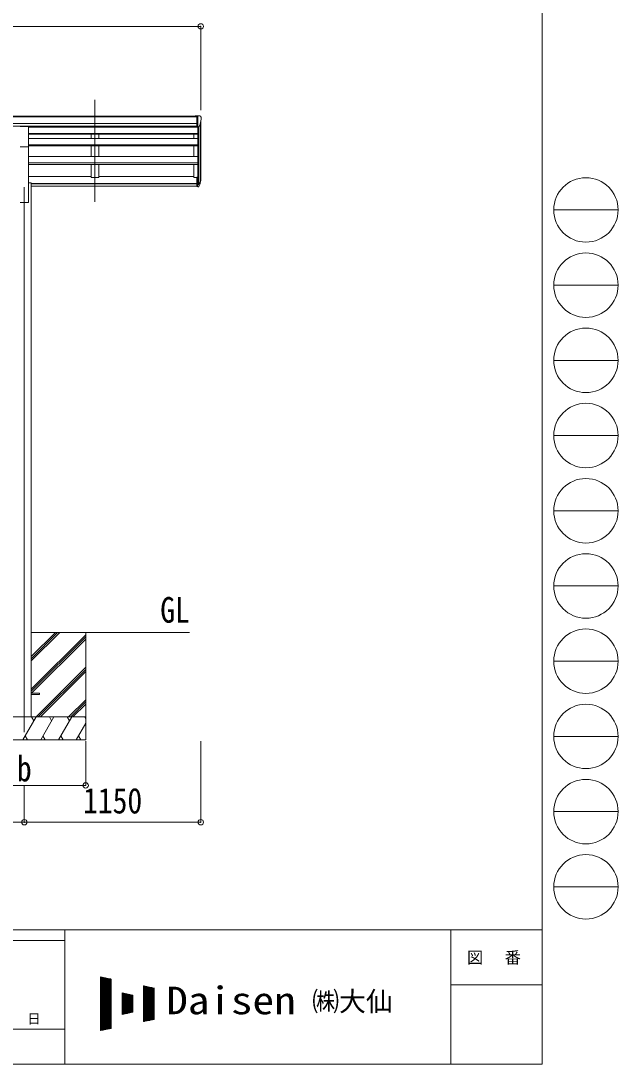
# Model space of a CAD drawing. Units: millimetres at full size; details may follow other scales. Extents: x -9783 to 33754, y -10064 to 6752.
# Drawn here: x 6000 to 9892, y -6828 to -32 of the extents above; entities that cross this region are included whole.
import ezdxf
from ezdxf.enums import TextEntityAlignment as Align

# ---------------------------------------------------------------- set-up
doc = ezdxf.new("R2010")
doc.units = ezdxf.units.MM
doc.header["$LTSCALE"] = 35
doc.header["$PDMODE"] = 32
doc.header["$PDSIZE"] = 35
for name, color, linetype, lineweight in [('0-0_0', 7, 'Continuous', 9), ('0-1_本体', 4, 'Continuous', 9), ('0-2_部品', 7, 'Continuous', 9), ('0-8_PARTS2', 2, 'Continuous', 9), ('0-A_寸法', 6, 'Continuous', 9), ('F-0_240', 7, 'Continuous', 9)]:
    doc.layers.add(name, color=color, linetype=linetype, lineweight=lineweight)
doc.styles.add('ＭＳ ゴシック', font='')
doc.styles.get('ＭＳ ゴシック').set_extended_font_data('MS Gothic')

msp = doc.modelspace()

# ---------------------------------------------------------------- linework, layer by layer
at = {"layer": '0-0_0'}
for p, q in [((6067.4, -4015.77), (7098.2, -4015.77)), ((6067.4, -4201.4), (6253.04, -4015.77)), ((6067.4, -4187.26), (6238.89, -4015.77)), ((6067.4, -4173.12), (6224.75, -4015.77)), ((6067.4, -4385.25), (6422.2, -4030.45)), ((6067.4, -4399.39), (6422.2, -4044.59)), ((6069.66, -4411.27), (6422.2, -4058.73)), ((6422.2, -4015.77), (6422.2, -4715.77)), ((6099.01, -4565.77), (6422.2, -4242.58)), ((6113.15, -4565.77), (6422.2, -4256.72)), ((6127.3, -4565.77), (6422.2, -4270.87)), ((6311.15, -4565.77), (6422.2, -4454.71)), ((6325.29, -4565.77), (6422.2, -4468.86)), ((6339.43, -4565.77), (6422.2, -4483)), ((6422.2, -4565.77), (5622.2, -4565.77)), ((6013.36, -4715.77), (6099.96, -4565.77)), ((6084.96, -4591.75), (6069.96, -4565.77)), ((6128.83, -4715.77), (6215.43, -4565.77)), ((6200.43, -4591.75), (6185.43, -4565.77)), ((6244.3, -4715.77), (6330.9, -4565.77)), ((6300.9, -4565.77), (6315.9, -4591.75)), ((6359.77, -4715.77), (6422.2, -4607.63)), ((6416.37, -4565.77), (6422.2, -4575.87)), ((5622.2, -4715.77), (6422.2, -4715.77)), ((6028.36, -4689.79), (6043.36, -4715.77)), ((6143.83, -4689.79), (6158.83, -4715.77)), ((6259.3, -4689.79), (6274.3, -4715.77)), ((6374.77, -4689.79), (6389.77, -4715.77))]:
    msp.add_line(p, q, dxfattribs=at)
at = {"layer": '0-1_本体'}
for p, q in [((1798.7, -651.65), (7145.7, -651.65)), ((1798.7, -657), (7145.7, -657)), ((1798.7, -700.53), (7145.7, -700.53)), ((1798.7, -718.2), (7145.7, -718.2)), ((6049.7, -720.69), (7145.7, -720.69)), ((6049.7, -723.04), (7152.2, -723.04)), ((6457.2, -720.57), (6457.2, -723.04)), ((6507.2, -720.57), (6507.2, -723.04)), ((7152.2, -723.03), (7152.2, -1050.48)), ((7158.2, -722.56), (7158.2, -1094.91)), ((7167.92, -707.2), (7167.92, -1076.91)), ((7172.2, -1052.65), (7172.2, -688.4)), ((6049.7, -765.23), (7152.2, -765.23)), ((6049.7, -766.63), (7152.2, -766.63)), ((6049.7, -770.32), (7152.2, -770.32)), ((6049.7, -797.56), (7152.2, -797.56)), ((6457.2, -770.32), (6457.2, -797.56)), ((6507.2, -770.32), (6507.2, -797.56)), ((7127.2, -797.56), (7127.2, -770.32)), ((6049.7, -838.29), (7152.2, -838.29)), ((6049.7, -839.78), (7152.2, -839.78)), ((6049.7, -846.59), (7152.2, -846.59)), ((6049.7, -1215.77), (6049.7, -851.83)), ((6457.2, -846.59), (6457.2, -916.07)), ((6507.2, -846.59), (6507.2, -916.07)), ((7127.2, -916.07), (7127.2, -846.59)), ((6049.7, -916.07), (7152.2, -916.07)), ((6049.7, -955.39), (7152.2, -955.39)), ((6049.7, -956.87), (7152.2, -956.87)), ((6049.7, -966.35), (7152.2, -966.35)), ((6457.2, -966.35), (6457.2, -1051.3)), ((7127.2, -1051.3), (7127.2, -966.35)), ((6049.7, -1046.5), (6457.2, -1046.5)), ((6049.7, -1085.77), (6067.4, -1085.77)), ((6067.4, -1085.77), (6067.4, -4565.77)), ((6507.2, -1046.5), (7127.2, -1046.5)), ((7145.7, -1051.3), (7127.2, -1051.3)), ((6067.4, -1090.81), (7145.7, -1090.81)), ((6067.4, -1092.19), (7145.7, -1092.19)), ((6067.4, -1109.37), (7145.7, -1109.37)), ((5994.7, -1215.77), (6049.7, -1215.77))]:
    msp.add_line(p, q, dxfattribs=at)
msp.add_lwpolyline([(6507.2, -966.35), (6507.2, -1051.3), (6457.2, -1051.3)], dxfattribs=at)
at = {"layer": '0-2_部品'}
for p, q in [((7145.7, -650.05), (7135.7, -650.13)), ((7135.7, -651.65), (7135.7, -650.13)), ((7145.7, -722.03), (7145.7, -650.05)), ((7164.2, -650.05), (7145.7, -650.05)), ((7152.2, -723.03), (7152.2, -650.05)), ((7164.2, -650.05), (7166.54, -650.19)), ((7167.29, -650.61), (7171.36, -656.42)), ((7174.2, -659.42), (7174.2, -660.05)), ((5994.7, -719.91), (6049.7, -719.91)), ((6049.7, -851.99), (6049.7, -719.91)), ((7145.7, -722.03), (7152.2, -722.03)), ((7152.2, -723.03), (7157.41, -722.71)), ((7159.83, -721.22), (7169.1, -705.15)), ((5994.7, -851.99), (6049.7, -851.99)), ((7145.7, -1050.48), (7145.7, -1111.54)), ((7145.7, -1050.48), (7152.2, -1050.48)), ((7152.2, -1050.48), (7152.2, -1112.36)), ((7158.64, -1094.44), (7168.39, -1076.02)), ((7169.81, -1076.52), (7159.65, -1095.69)), ((7145.7, -1088.79), (7152.2, -1088.79)), ((7145.7, -1094.19), (7152.2, -1094.19)), ((7145.7, -1111.54), (7152.2, -1111.54)), ((7152.2, -1095.19), (7157.34, -1095.19)), ((7152.2, -1097.19), (7157.05, -1097.19)), ((7152.2, -1112.36), (7157.05, -1112.36)), ((7167.23, -1093.37), (7159.65, -1110.86))]:
    msp.add_line(p, q, dxfattribs=at)
at = {"layer": '0-2_部品', "color": 4}
msp.add_line((6121.8, -4411.27), (6067, -4411.27), dxfattribs=at)
msp.add_lwpolyline([(6121.8, -4411.27), (6121.8, -4420.27), (6067, -4420.27)], dxfattribs=at)
at = {"layer": '0-2_部品'}
for centre, radius, start, end in [((7166.48, -651.19), 1, 35, 86.5), ((6972.2, -660.05), 202, 347.09739, 0), ((7171.2, -659.42), 3, 0, 87), ((7157.23, -719.72), 3, 273.5, 330), ((7038.99, -1057.29), 133.22, 344.28698, 356.72013), ((7084.26, -1050.07), 88.05, 342.78929, 2.77608), ((7083.54, -1054.35), 89.07, 345.58812, 5.50424), ((7157.05, -1094.19), 3, 270, 330), ((7157.05, -1109.36), 3, 270, 330), ((7157.34, -1093.69), 1.5, 270, 330)]:
    msp.add_arc(centre, radius, start, end, dxfattribs=at)
at = {"layer": '0-8_PARTS2'}
for p, q in [((6482.2, -1209.57), (6482.2, -547.04)), ((6022.2, -1115.77), (6022.2, -4665.77))]:
    msp.add_line(p, q, dxfattribs=at)
at = {"layer": '0-A_寸法'}
for p, q in [((1772.2, -67.41), (7172.2, -67.41)), ((7172.2, -67.41), (7172.2, -613.03)), ((6422.2, -5012.16), (6422.2, -4723.19)), ((7172.2, -5252.14), (7172.2, -4723.19)), ((5622.2, -5012.16), (6422.2, -5012.16)), ((6022.2, -5252.14), (6022.2, -5012.16)), ((2922.2, -5252.14), (6022.2, -5252.14)), ((6022.2, -5252.14), (7172.2, -5252.14))]:
    msp.add_line(p, q, dxfattribs=at)
for p in [(7172.2, -67.41), (6422.2, -5012.16), (6022.2, -5252.14), (7172.2, -5252.14)]:
    msp.add_point(p, dxfattribs=at)
at = {"layer": 'F-0_240', "color": 5}
for p, q in [((9396.97, 6751.9), (9396.97, -6828.1)), ((-9783.03, -5953.1), (9396.97, -5953.1)), ((6285.75, -5953.1), (6285.75, -6828.1)), ((8801.97, -5953.1), (8801.97, -6828.1)), ((-9783.03, -6023.1), (6285.75, -6023.1)), ((8801.97, -6311.85), (9396.97, -6311.85)), ((5305.75, -6600.6), (6285.75, -6600.6)), ((-9783.03, -6828.1), (9396.97, -6828.1))]:
    msp.add_line(p, q, dxfattribs=at)
at = {"layer": 'F-0_240', "color": 4}
for p, q in [((9471.77, -1263.1), (9891.77, -1263.1)), ((9471.77, -1753.1), (9891.77, -1753.1)), ((9471.77, -2243.1), (9891.77, -2243.1)), ((9471.77, -2733.1), (9891.77, -2733.1)), ((9471.77, -3223.1), (9891.77, -3223.1)), ((9471.77, -3713.1), (9891.77, -3713.1)), ((9471.77, -4203.1), (9891.77, -4203.1)), ((9471.77, -4693.1), (9891.77, -4693.1)), ((9471.77, -5183.1), (9891.77, -5183.1)), ((9471.77, -5673.1), (9891.77, -5673.1))]:
    msp.add_line(p, q, dxfattribs=at)
at = {"layer": 'F-0_240'}
for p, q in [((6519.04, -6259.47), (6589.04, -6274.05)), ((6519.04, -6259.47), (6519.04, -6609.47)), ((6519.04, -6262.76), (6534.85, -6262.76)), ((6519.04, -6266.26), (6551.65, -6266.26)), ((6519.04, -6269.76), (6568.45, -6269.76)), ((6519.04, -6273.26), (6585.25, -6273.26)), ((6519.04, -6276.76), (6589.04, -6276.76)), ((6519.04, -6280.26), (6589.04, -6280.26)), ((6519.04, -6283.76), (6589.04, -6283.76)), ((6519.04, -6287.26), (6589.04, -6287.26)), ((6519.04, -6290.76), (6589.04, -6290.76)), ((6519.04, -6294.26), (6589.04, -6294.26)), ((6519.04, -6297.76), (6589.04, -6297.76)), ((6519.04, -6301.26), (6589.04, -6301.26)), ((6519.04, -6304.76), (6589.04, -6304.76)), ((6519.04, -6308.26), (6589.04, -6308.26)), ((6519.04, -6311.76), (6589.04, -6311.76)), ((6519.04, -6315.26), (6589.04, -6315.26)), ((6519.04, -6318.76), (6589.04, -6318.76)), ((6521.12, -6609.03), (6521.12, -6259.9)), ((6524.62, -6608.3), (6524.62, -6260.63)), ((6528.12, -6607.58), (6528.12, -6261.36)), ((6531.62, -6606.85), (6531.62, -6262.09)), ((6535.12, -6606.12), (6535.12, -6262.81)), ((6538.62, -6605.39), (6538.62, -6263.54)), ((6542.12, -6604.66), (6542.12, -6264.27)), ((6545.62, -6603.93), (6545.62, -6265)), ((6549.12, -6603.2), (6549.12, -6265.73)), ((6552.62, -6602.47), (6552.62, -6266.46)), ((6556.12, -6601.74), (6556.12, -6267.19)), ((6559.62, -6601.01), (6559.62, -6267.92)), ((6563.12, -6600.28), (6563.12, -6268.65)), ((6566.62, -6599.55), (6566.62, -6269.38)), ((6570.12, -6598.83), (6570.12, -6270.11)), ((6573.62, -6598.1), (6573.62, -6270.84)), ((6577.12, -6597.37), (6577.12, -6271.56)), ((6580.62, -6596.64), (6580.62, -6272.29)), ((6584.12, -6595.91), (6584.12, -6273.02)), ((6587.62, -6595.18), (6587.62, -6273.75)), ((6589.04, -6274.05), (6589.04, -6594.88)), ((6799.04, -6317.8), (6869.04, -6332.38)), ((6799.04, -6317.8), (6799.04, -6551.13)), ((6799.04, -6318.76), (6803.65, -6318.76)), ((6801.12, -6550.7), (6801.12, -6318.23)), ((6804.62, -6549.97), (6804.62, -6318.96)), ((6808.12, -6549.24), (6808.12, -6319.69)), ((6811.62, -6548.51), (6811.62, -6320.42)), ((6519.04, -6322.26), (6589.04, -6322.26)), ((6519.04, -6325.76), (6589.04, -6325.76)), ((6519.04, -6329.26), (6589.04, -6329.26)), ((6519.04, -6332.76), (6589.04, -6332.76)), ((6519.04, -6336.26), (6589.04, -6336.26)), ((6519.04, -6339.76), (6589.04, -6339.76)), ((6519.04, -6343.26), (6589.04, -6343.26)), ((6519.04, -6346.76), (6589.04, -6346.76)), ((6519.04, -6350.26), (6589.04, -6350.26)), ((6519.04, -6353.76), (6589.04, -6353.76)), ((6519.04, -6357.26), (6589.04, -6357.26)), ((6519.04, -6360.76), (6589.04, -6360.76)), ((6519.04, -6364.26), (6589.04, -6364.26)), ((6519.04, -6367.76), (6589.04, -6367.76)), ((6519.04, -6371.26), (6589.04, -6371.26)), ((6519.04, -6374.76), (6589.04, -6374.76)), ((6519.04, -6378.26), (6589.04, -6378.26)), ((6519.04, -6381.76), (6589.04, -6381.76)), ((6519.04, -6385.26), (6589.04, -6385.26)), ((6519.04, -6388.76), (6589.04, -6388.76)), ((6659.04, -6364.47), (6729.04, -6379.05)), ((6659.04, -6364.47), (6659.04, -6504.47)), ((6659.04, -6367.76), (6674.85, -6367.76)), ((6659.04, -6371.26), (6691.65, -6371.26)), ((6659.04, -6374.76), (6708.45, -6374.76)), ((6659.04, -6378.26), (6725.25, -6378.26)), ((6659.04, -6381.76), (6729.04, -6381.76)), ((6659.04, -6385.26), (6729.04, -6385.26)), ((6659.04, -6388.76), (6729.04, -6388.76)), ((6661.12, -6504.03), (6661.12, -6364.9)), ((6664.62, -6503.3), (6664.62, -6365.63)), ((6668.12, -6502.58), (6668.12, -6366.36)), ((6671.62, -6501.85), (6671.62, -6367.09)), ((6675.12, -6501.12), (6675.12, -6367.81)), ((6678.62, -6500.39), (6678.62, -6368.54)), ((6682.12, -6499.66), (6682.12, -6369.27)), ((6685.62, -6498.93), (6685.62, -6370)), ((6689.12, -6498.2), (6689.12, -6370.73)), ((6692.62, -6497.47), (6692.62, -6371.46)), ((6696.12, -6496.74), (6696.12, -6372.19)), ((6699.62, -6496.01), (6699.62, -6372.92)), ((6703.12, -6495.28), (6703.12, -6373.65)), ((6706.62, -6494.55), (6706.62, -6374.38)), ((6710.12, -6493.83), (6710.12, -6375.11)), ((6713.62, -6493.1), (6713.62, -6375.84)), ((6717.12, -6492.37), (6717.12, -6376.56)), ((6720.62, -6491.64), (6720.62, -6377.29)), ((6724.12, -6490.91), (6724.12, -6378.02)), ((6727.62, -6490.18), (6727.62, -6378.75)), ((6729.04, -6379.05), (6729.04, -6489.88)), ((6799.04, -6322.26), (6820.45, -6322.26)), ((6799.04, -6325.76), (6837.25, -6325.76)), ((6799.04, -6329.26), (6854.05, -6329.26)), ((6799.04, -6332.76), (6869.04, -6332.76)), ((6799.04, -6336.26), (6869.04, -6336.26)), ((6799.04, -6339.76), (6869.04, -6339.76)), ((6799.04, -6343.26), (6869.04, -6343.26)), ((6799.04, -6346.76), (6869.04, -6346.76)), ((6799.04, -6350.26), (6869.04, -6350.26)), ((6799.04, -6353.76), (6869.04, -6353.76)), ((6799.04, -6357.26), (6869.04, -6357.26)), ((6799.04, -6360.76), (6869.04, -6360.76)), ((6799.04, -6364.26), (6869.04, -6364.26)), ((6799.04, -6367.76), (6869.04, -6367.76)), ((6799.04, -6371.26), (6869.04, -6371.26)), ((6799.04, -6374.76), (6869.04, -6374.76)), ((6799.04, -6378.26), (6869.04, -6378.26)), ((6799.04, -6381.76), (6869.04, -6381.76)), ((6799.04, -6385.26), (6869.04, -6385.26)), ((6799.04, -6388.76), (6869.04, -6388.76)), ((6815.12, -6547.78), (6815.12, -6321.15)), ((6818.62, -6547.05), (6818.62, -6321.88)), ((6822.12, -6546.33), (6822.12, -6322.61)), ((6825.62, -6545.6), (6825.62, -6323.34)), ((6829.12, -6544.87), (6829.12, -6324.06)), ((6832.62, -6544.14), (6832.62, -6324.79)), ((6836.12, -6543.41), (6836.12, -6325.52)), ((6839.62, -6542.68), (6839.62, -6326.25)), ((6843.12, -6541.95), (6843.12, -6326.98)), ((6846.62, -6541.22), (6846.62, -6327.71)), ((6850.12, -6540.49), (6850.12, -6328.44)), ((6853.62, -6539.76), (6853.62, -6329.17)), ((6857.12, -6539.03), (6857.12, -6329.9)), ((6860.62, -6538.3), (6860.62, -6330.63)), ((6864.12, -6537.58), (6864.12, -6331.36)), ((6867.62, -6536.85), (6867.62, -6332.09)), ((6869.04, -6332.38), (6869.04, -6536.55)), ((6519.04, -6392.26), (6589.04, -6392.26)), ((6519.04, -6395.76), (6589.04, -6395.76)), ((6519.04, -6399.26), (6589.04, -6399.26)), ((6519.04, -6402.76), (6589.04, -6402.76)), ((6519.04, -6406.26), (6589.04, -6406.26)), ((6519.04, -6409.76), (6589.04, -6409.76)), ((6519.04, -6413.26), (6589.04, -6413.26)), ((6519.04, -6416.76), (6589.04, -6416.76)), ((6519.04, -6420.26), (6589.04, -6420.26)), ((6519.04, -6423.76), (6589.04, -6423.76)), ((6519.04, -6427.26), (6589.04, -6427.26)), ((6519.04, -6430.76), (6589.04, -6430.76)), ((6519.04, -6434.26), (6589.04, -6434.26)), ((6519.04, -6437.76), (6589.04, -6437.76)), ((6519.04, -6441.26), (6589.04, -6441.26)), ((6519.04, -6444.76), (6589.04, -6444.76)), ((6519.04, -6448.26), (6589.04, -6448.26)), ((6519.04, -6451.76), (6589.04, -6451.76)), ((6519.04, -6455.26), (6589.04, -6455.26)), ((6659.04, -6392.26), (6729.04, -6392.26)), ((6659.04, -6395.76), (6729.04, -6395.76)), ((6659.04, -6399.26), (6729.04, -6399.26)), ((6659.04, -6402.76), (6729.04, -6402.76)), ((6659.04, -6406.26), (6729.04, -6406.26)), ((6659.04, -6409.76), (6729.04, -6409.76)), ((6659.04, -6413.26), (6729.04, -6413.26)), ((6659.04, -6416.76), (6729.04, -6416.76)), ((6659.04, -6420.26), (6729.04, -6420.26)), ((6659.04, -6423.76), (6729.04, -6423.76)), ((6659.04, -6427.26), (6729.04, -6427.26)), ((6659.04, -6430.76), (6729.04, -6430.76)), ((6659.04, -6434.26), (6729.04, -6434.26)), ((6659.04, -6437.76), (6729.04, -6437.76)), ((6659.04, -6441.26), (6729.04, -6441.26)), ((6659.04, -6444.76), (6729.04, -6444.76)), ((6659.04, -6448.26), (6729.04, -6448.26)), ((6659.04, -6451.76), (6729.04, -6451.76)), ((6659.04, -6455.26), (6729.04, -6455.26)), ((6799.04, -6392.26), (6869.04, -6392.26)), ((6799.04, -6395.76), (6869.04, -6395.76)), ((6799.04, -6399.26), (6869.04, -6399.26)), ((6799.04, -6402.76), (6869.04, -6402.76)), ((6799.04, -6406.26), (6869.04, -6406.26)), ((6799.04, -6409.76), (6869.04, -6409.76)), ((6799.04, -6413.26), (6869.04, -6413.26)), ((6799.04, -6416.76), (6869.04, -6416.76)), ((6799.04, -6420.26), (6869.04, -6420.26)), ((6799.04, -6423.76), (6869.04, -6423.76)), ((6799.04, -6427.26), (6869.04, -6427.26)), ((6799.04, -6430.76), (6869.04, -6430.76)), ((6799.04, -6434.26), (6869.04, -6434.26)), ((6799.04, -6437.76), (6869.04, -6437.76)), ((6799.04, -6441.26), (6869.04, -6441.26)), ((6799.04, -6444.76), (6869.04, -6444.76)), ((6799.04, -6448.26), (6869.04, -6448.26)), ((6799.04, -6451.76), (6869.04, -6451.76)), ((6799.04, -6455.26), (6869.04, -6455.26)), ((6519.04, -6458.76), (6589.04, -6458.76)), ((6519.04, -6462.26), (6589.04, -6462.26)), ((6519.04, -6465.76), (6589.04, -6465.76)), ((6519.04, -6469.26), (6589.04, -6469.26)), ((6519.04, -6472.76), (6589.04, -6472.76)), ((6519.04, -6476.26), (6589.04, -6476.26)), ((6519.04, -6479.76), (6589.04, -6479.76)), ((6519.04, -6483.26), (6589.04, -6483.26)), ((6519.04, -6486.76), (6589.04, -6486.76)), ((6519.04, -6490.26), (6589.04, -6490.26)), ((6519.04, -6493.76), (6589.04, -6493.76)), ((6519.04, -6497.26), (6589.04, -6497.26)), ((6519.04, -6500.76), (6589.04, -6500.76)), ((6519.04, -6504.26), (6589.04, -6504.26)), ((6519.04, -6507.76), (6589.04, -6507.76)), ((6519.04, -6511.26), (6589.04, -6511.26)), ((6519.04, -6514.76), (6589.04, -6514.76)), ((6519.04, -6518.26), (6589.04, -6518.26)), ((6519.04, -6521.76), (6589.04, -6521.76)), ((6659.04, -6458.76), (6729.04, -6458.76)), ((6659.04, -6462.26), (6729.04, -6462.26)), ((6659.04, -6465.76), (6729.04, -6465.76)), ((6659.04, -6469.26), (6729.04, -6469.26)), ((6659.04, -6472.76), (6729.04, -6472.76)), ((6659.04, -6476.26), (6729.04, -6476.26)), ((6659.04, -6479.76), (6729.04, -6479.76)), ((6659.04, -6483.26), (6729.04, -6483.26)), ((6659.04, -6486.76), (6729.04, -6486.76)), ((6659.04, -6504.47), (6729.04, -6489.88)), ((6659.04, -6490.26), (6727.23, -6490.26)), ((6659.04, -6493.76), (6710.43, -6493.76)), ((6659.04, -6497.26), (6693.63, -6497.26)), ((6659.04, -6500.76), (6676.83, -6500.76)), ((6659.04, -6504.26), (6660.03, -6504.26)), ((6799.04, -6458.76), (6869.04, -6458.76)), ((6799.04, -6462.26), (6869.04, -6462.26)), ((6799.04, -6465.76), (6869.04, -6465.76)), ((6799.04, -6469.26), (6869.04, -6469.26)), ((6799.04, -6472.76), (6869.04, -6472.76)), ((6799.04, -6476.26), (6869.04, -6476.26)), ((6799.04, -6479.76), (6869.04, -6479.76)), ((6799.04, -6483.26), (6869.04, -6483.26)), ((6799.04, -6486.76), (6869.04, -6486.76)), ((6799.04, -6490.26), (6869.04, -6490.26)), ((6799.04, -6493.76), (6869.04, -6493.76)), ((6799.04, -6497.26), (6869.04, -6497.26)), ((6799.04, -6500.76), (6869.04, -6500.76)), ((6799.04, -6504.26), (6869.04, -6504.26)), ((6799.04, -6507.76), (6869.04, -6507.76)), ((6799.04, -6511.26), (6869.04, -6511.26)), ((6799.04, -6514.76), (6869.04, -6514.76)), ((6799.04, -6518.26), (6869.04, -6518.26)), ((6799.04, -6521.76), (6869.04, -6521.76)), ((6519.04, -6525.26), (6589.04, -6525.26)), ((6519.04, -6528.76), (6589.04, -6528.76)), ((6519.04, -6532.26), (6589.04, -6532.26)), ((6519.04, -6535.76), (6589.04, -6535.76)), ((6519.04, -6539.26), (6589.04, -6539.26)), ((6519.04, -6542.76), (6589.04, -6542.76)), ((6519.04, -6546.26), (6589.04, -6546.26)), ((6519.04, -6549.76), (6589.04, -6549.76)), ((6519.04, -6553.26), (6589.04, -6553.26)), ((6519.04, -6556.76), (6589.04, -6556.76)), ((6519.04, -6560.26), (6589.04, -6560.26)), ((6519.04, -6563.76), (6589.04, -6563.76)), ((6519.04, -6567.26), (6589.04, -6567.26)), ((6519.04, -6570.76), (6589.04, -6570.76)), ((6519.04, -6574.26), (6589.04, -6574.26)), ((6519.04, -6577.76), (6589.04, -6577.76)), ((6519.04, -6581.26), (6589.04, -6581.26)), ((6519.04, -6584.76), (6589.04, -6584.76)), ((6519.04, -6588.26), (6589.04, -6588.26)), ((6519.04, -6591.76), (6589.04, -6591.76)), ((6799.04, -6525.26), (6869.04, -6525.26)), ((6799.04, -6528.76), (6869.04, -6528.76)), ((6799.04, -6532.26), (6869.04, -6532.26)), ((6799.04, -6535.76), (6869.04, -6535.76)), ((6869.04, -6536.55), (6799.04, -6551.13)), ((6799.04, -6539.26), (6856.03, -6539.26)), ((6799.04, -6542.76), (6839.23, -6542.76)), ((6799.04, -6546.26), (6822.43, -6546.26)), ((6799.04, -6549.76), (6805.63, -6549.76)), ((6589.04, -6594.88), (6519.04, -6609.47)), ((6519.04, -6595.26), (6587.23, -6595.26)), ((6519.04, -6598.76), (6570.43, -6598.76)), ((6519.04, -6602.26), (6553.63, -6602.26)), ((6519.04, -6605.76), (6536.83, -6605.76)), ((6519.04, -6609.26), (6520.03, -6609.26))]:
    msp.add_line(p, q, dxfattribs=at)
at = {"layer": 'F-0_240', "color": 4}
for centre in [(9681.77, -1263.1), (9681.77, -1753.1), (9681.77, -2243.1), (9681.77, -2733.1), (9681.77, -3223.1), (9681.77, -3713.1), (9681.77, -4203.1), (9681.77, -4693.1), (9681.77, -5183.1), (9681.77, -5673.1)]:
    msp.add_circle(centre, 210, dxfattribs=at)

# ---------------------------------------------------------------- texts
at = {"layer": '0-0_0', "style": 'ＭＳ ゴシック', "width": 0.85}
msp.add_text('GL', height=166.8, dxfattribs=at).set_placement((6907.74, -4001.96), align=Align.BOTTOM_LEFT)
at = {"layer": '0-A_寸法', "color": 7, "style": 'ＭＳ ゴシック', "width": 0.85}
for s, p in [('b', (5974.08, -5035.91)), ('1150', (6404.7, -5245.14))]:
    msp.add_text(s, height=166.8, dxfattribs=at).set_placement(p, align=Align.BOTTOM_LEFT)
at = {"layer": 'F-0_240', "style": 'ＭＳ ゴシック', "width": 1.15}
msp.add_text('Daisen', height=179.6, dxfattribs=at).set_placement((6947.05, -6556.97), align=Align.BOTTOM_LEFT)
at = {"layer": 'F-0_240', "style": 'ＭＳ ゴシック'}
for s, height, p in [('㈱大仙\u3000', 128.3, (7898.35, -6521.97)), ('年\u3000\u3000月\u3000\u3000日', 64.15, (5515.76, -6583.1))]:
    msp.add_text(s, height=height, dxfattribs=at).set_placement(p, align=Align.BOTTOM_LEFT)
at = {"layer": 'F-0_240', "insert": (8906.97, -6180.6), "char_height": 76.98, "attachment_point": 7, "style": 'ＭＳ ゴシック'}
msp.add_mtext('\\T1.17;図\u3000番', dxfattribs=at)

doc.saveas('drawing.dxf')
